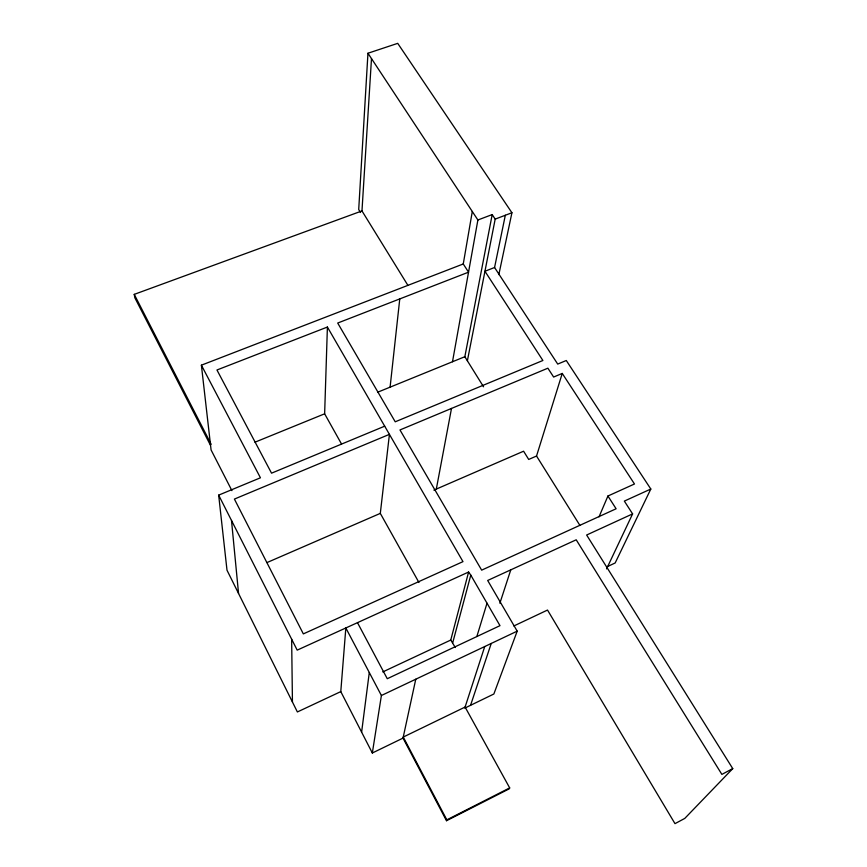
<?xml version="1.0" encoding="UTF-8"?>
<svg xmlns="http://www.w3.org/2000/svg" width="867" height="867" viewBox="0 0 867 867"><rect width="100%" height="100%" fill="white"/><g stroke="black" fill="none" stroke-linecap="round" stroke-linejoin="round"><path stroke-width="1.3" d="M341.479 443.926L324.637 413.808L327.401 327.043L216.956 369.992L271.544 473.176L384.699 426.174M498.839 274.601L511.931 212.751L397.725 43.35L367.955 53.245L358.71 209.511L360.531 212.48M407.956 285.449L361.973 210.919L371.488 58.609M372.333 753L340.785 691.606L345.835 627.968L381.393 695.507L372.333 753L403.025 738.099L415.77 679.219M390.096 387.159L399.763 298.92M418.945 582.494L380.31 513.383L389.424 434.356L234.404 499.078L303.342 633.896L462.978 561.632L327.401 327.043M361.615 732.138L369.288 672.521M505.32 215.254L494.569 267.502L484.946 271.263L542.883 360.488L395.233 421.806L337.697 323.044L468.548 272.173L463.26 263.969L472.298 211.494M452.498 361.734L477.89 219.99L367.955 53.245M436.318 489.075L451.501 408.433M483.548 386.801L464.842 356.716L492.185 214.583L477.89 219.99M467.378 360.791L495.187 219.102L492.185 214.583M455.305 647.53L450.764 640.041L468.603 572.036L297.197 650.131L218.668 495.133L260.436 477.793L201.393 365.18L463.26 263.969M452.693 642.859L470.781 575.114L468.603 572.036M476.85 636.53L487.016 603.215M433.879 490.137L523.592 451.208L528.707 459.445L536.532 456.031L562.249 373.428L634.481 483.992L607.93 496.022L599.021 516.862M484.74 646.533L464.745 708.133L493.865 694.001L517.198 631.154L487.677 580.467L576.208 539.794L721.875 774.394L732.756 768.617L586.634 535.015L632.607 513.893L624.338 501.093L650.814 489.031L566.281 360.509L557.719 364.086L494.569 267.502M499.88 603.237L510.782 569.857M470.553 705.315L491.231 643.466M403.025 738.099L446.505 820.735L446.83 819.857L509.688 787.908L465.091 707.06L403.253 737.069L446.83 819.857M606.575 568.882L632.607 513.893M650.814 489.031L615.169 562.965L606.781 566.899M509.688 787.908L509.232 788.84L446.505 820.735M732.756 768.617L684.789 818.405L674.992 823.65L547.521 610.054L513.838 625.974M381.393 695.507L517.198 631.154M340.785 691.606L297.381 711.959L227.002 570.215L218.668 495.133M382.77 671.925L450.764 640.041M266.971 562.575L380.31 513.383M562.249 373.428L553.634 377.047L547.879 368.193L399.98 429.945L481.662 570.15L616.112 508.777L607.93 496.022M254.974 442.192L324.637 413.808M377.611 392.242L464.842 356.716M495.187 219.102L511.931 212.751M210.443 445.226L134.851 297.771L134.244 294.368L361.973 210.919M536.532 456.031L579.904 525.402M470.781 575.114L499.988 625.66L387.267 678.72L357.486 622.658M134.244 294.368L211.158 444.283M231.922 490.635L211.082 449.94L201.393 365.18M231.5 520.46L238.555 593.494M291.648 639.185L292.439 701.999"/></g></svg>
